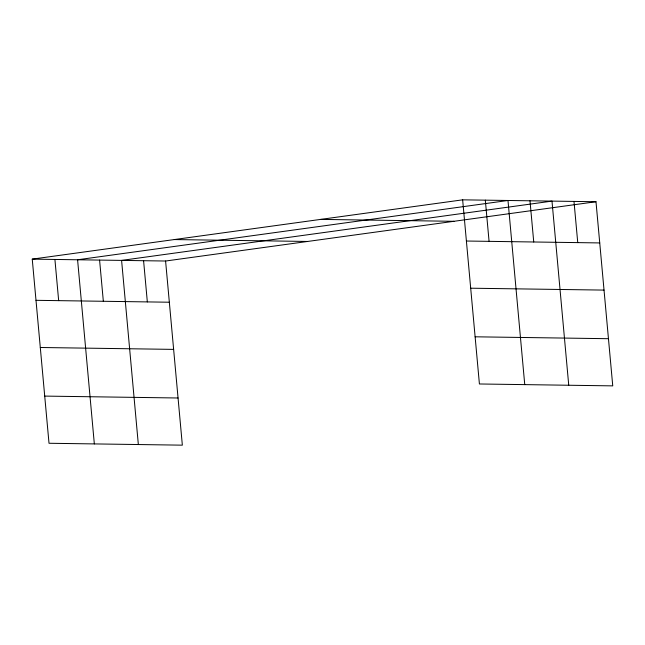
<?xml version="1.0" encoding="UTF-8"?>
<svg xmlns="http://www.w3.org/2000/svg" width="645" height="645" viewBox="0 0 645 645"><rect width="100%" height="100%" fill="white"/><g stroke="black" fill="none" stroke-linecap="round" stroke-linejoin="round"><path stroke-width="0.97" d="M32.25 259.129L165.588 261.023L182.35 445.163L49.012 443.268L32.25 259.129L462.65 199.837L595.988 201.732L612.75 385.871L479.412 383.977L462.65 199.837M165.588 261.023L595.988 201.732M320.621 219.397L453.959 221.3M466.4 241.028L599.737 242.931M174.287 239.561L307.625 241.456M470.697 288.202L604.034 290.097M35.999 300.32L169.337 302.223M475.115 336.803L608.461 338.706M40.288 347.494L173.634 349.388M44.715 396.094L178.052 397.997M573.994 201.417L577.743 242.617M568.745 385.25L551.991 201.111L121.591 260.395L138.344 444.542M529.988 200.797L533.738 241.988M524.748 384.622L507.986 200.482L77.585 259.774L94.339 443.913M485.322 200.16L489.071 241.351M143.585 260.709L147.334 301.908M99.588 260.088L103.337 301.28M54.914 259.451L58.663 300.643"/></g></svg>
